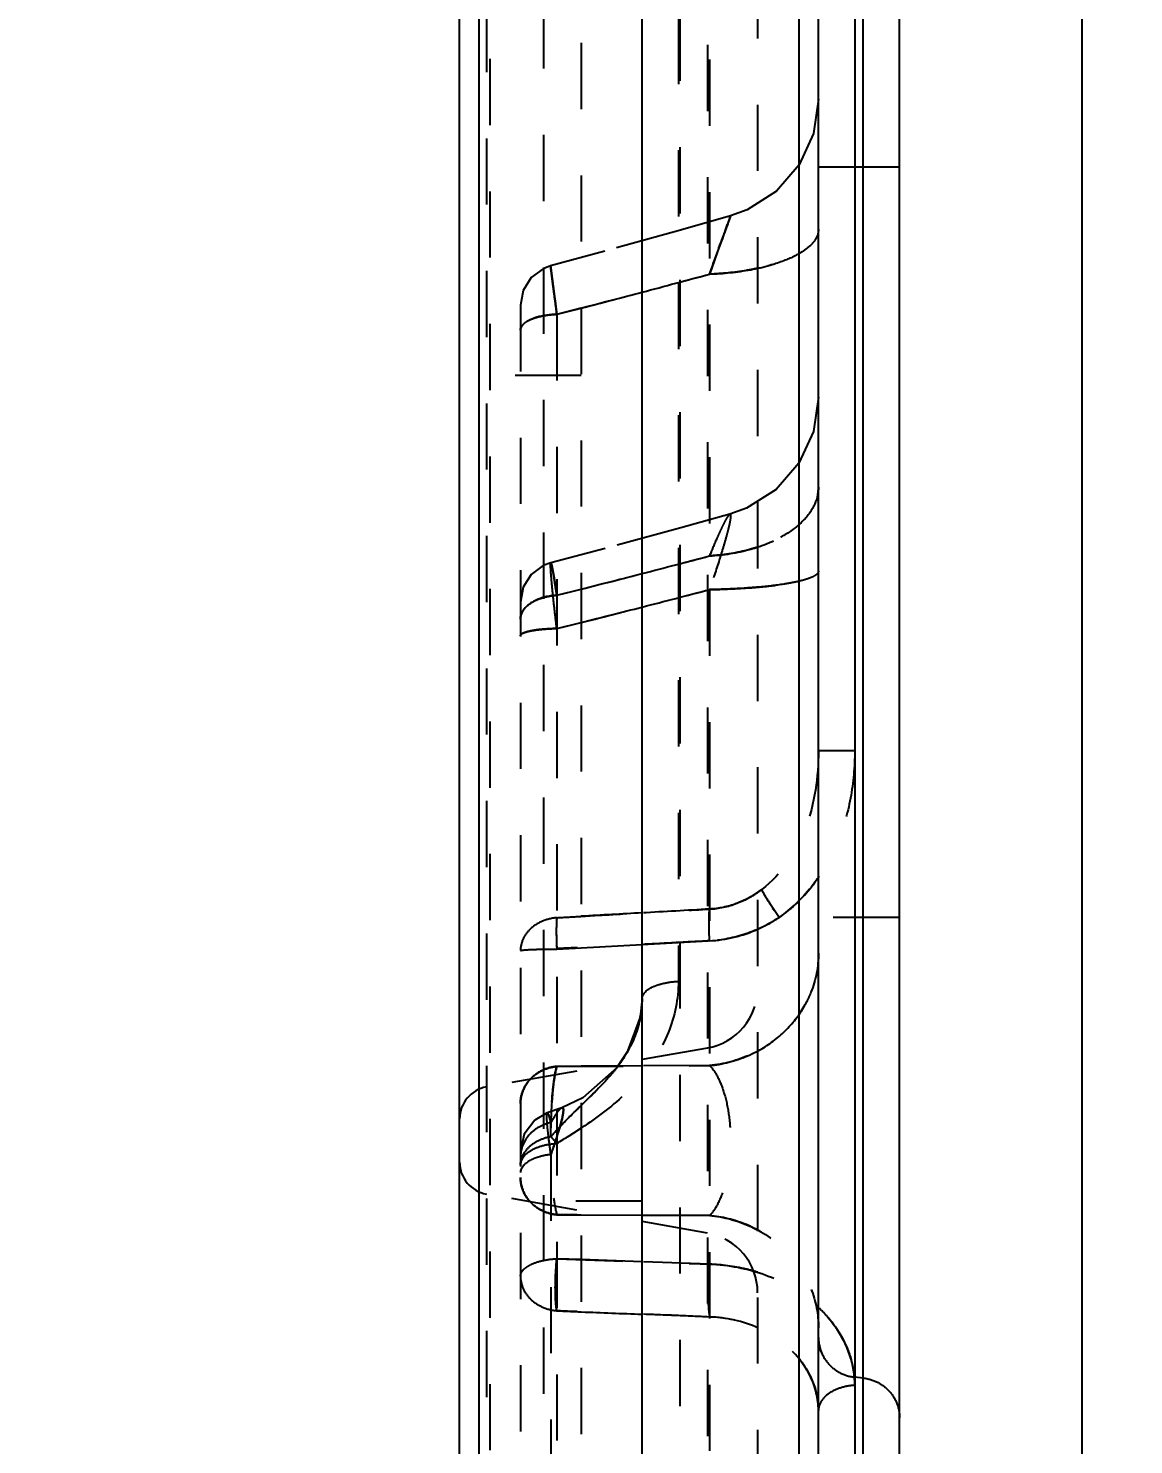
# Model space of a CAD drawing. Header units: millimetres. Extents: x -685 to 1888, y -6001 to 855.
# Drawn here: x 268.79 to 296.05, y -493.42 to -458.5 of the extents above; entities that cross this region are included whole.
import ezdxf

# ---------------------------------------------------------------- set-up
doc = ezdxf.new("R2010")
doc.units = ezdxf.units.MM
doc.header["$LTSCALE"] = 16.335
doc.header["$PDMODE"] = 3
doc.header["$PDSIZE"] = 0.3125
doc.linetypes.add('HIDDEN', pattern=[0.2, 0.1, -0.1])
doc.layers.get('0').update_dxf_attribs({"linetype": 'CONTINUOUS'})
doc.layers.get('Defpoints').update_dxf_attribs({"linetype": 'CONTINUOUS'})
doc.layers.add('DEFAULT_2', color=8, linetype='HIDDEN')
doc.styles.get("Standard").update_dxf_attribs({"font": 'txt', "width": 0.8})
doc.dimstyles.new('mold', dxfattribs={"dimtxt": 8, "dimasz": 5, "dimexe": 0, "dimexo": 0, "dimgap": 0, "dimtad": 1, "dimzin": 1, "dimtxsty": 'Standard', "dimcen": 0, "dimclrd": 4, "dimclre": 4, "dimclrt": 6, "dimazin": 0, "dimtfac": 1, "dimtofl": 0, "dimtmove": 0, "dimatfit": 3, "dimfxl": 0, "dimarcsym": 0})

# ---------------------------------------------------------------- blocks, each defined once
blk = doc.blocks.new('*D75')
at = {"color": 4, "lineweight": -2}
for p, q in [((279.429, -502.715), (279.429, -374.316)), ((289.779, -374.316), (284.429, -374.316)), ((294.779, -502.715), (294.779, -374.316))]:
    blk.add_line(p, q, dxfattribs=at)
at = {"color": 4}
for points in [[(284.429, -373.483), (284.429, -375.15), (279.429, -374.316)], [(289.779, -373.483), (289.779, -375.15), (294.779, -374.316)]]:
    blk.add_solid(points, dxfattribs=at)
at = {"layer": 'Defpoints', "color": 0}
for p in [(279.429, -374.316), (279.429, -502.715), (294.779, -502.715)]:
    blk.add_point(p, dxfattribs=at)
at = {"color": 6, "insert": (282.422, -369.65), "char_height": 8, "attachment_point": 5}
blk.add_mtext('15,35', dxfattribs=at)

msp = doc.modelspace()

# ---------------------------------------------------------------- linework, layer by layer
at = {"color": 7, "linetype": 'Continuous'}
for p, q in [((288.279, -582.221), (288.279, -406.22)), ((279.903, -407.134), (279.903, -582.712)), ((283.929, -582.923), (283.929, -406.923)), ((287.806, -582.72), (287.806, -407.126)), ((279.429, -582.213), (279.429, -407.633)), ((289.384, -540.392), (289.384, -438.454)), ((289.175, -438.993), (289.175, -540.414)), ((290.279, -539.397), (290.279, -439.449)), ((290.279, -461.923), (288.279, -461.923))]:
    msp.add_line(p, q, dxfattribs=at)
at = {"layer": 'DEFAULT_2', "color": 8, "linetype": 'HIDDEN'}
for p, q in [((281.499, -408.858), (281.499, -570.539)), ((284.86, -409.162), (284.86, -580.684)), ((282.429, -409.855), (282.429, -579.99)), ((280.174, -416.785), (280.174, -570.446)), ((285.593, -416.802), (285.593, -570.429)), ((280.09, -418.744), (280.09, -568.487)), ((285.54, -419.704), (285.54, -567.526)), ((286.779, -421.182), (286.779, -566.048)), ((284.825, -432.106), (284.825, -481.997)), ((280.929, -465.328), (280.929, -516.423)), ((281.825, -465.552), (282.43, -465.397)), ((281.825, -465.552), (281.825, -516.622)), ((282.429, -467.058), (279.429, -467.058)), ((286.092, -470.484), (286.092, -470.484)), ((281.677, -471.679), (281.492, -471.747)), ((281.677, -471.679), (281.677, -471.679)), ((281.825, -472.479), (282.43, -472.327)), ((281.825, -473.3), (282.43, -473.15)), ((289.175, -476.317), (288.279, -476.317)), ((290.279, -480.423), (287.309, -480.423)), ((281.825, -481.201), (282.429, -481.169)), ((282.429, -481.169), (283.929, -481.089)), ((283.929, -481.089), (285.593, -481)), ((285.54, -483.642), (280.09, -484.602)), ((281.825, -484.094), (285.593, -484.075)), ((282.43, -484.091), (281.825, -484.094)), ((283.086, -484.088), (282.43, -484.091)), ((283.302, -484.129), (282.467, -484.869)), ((283.3, -484.087), (283.086, -484.088)), ((283.93, -484.083), (283.3, -484.087)), ((283.302, -484.129), (283.305, -484.126)), ((285.593, -484.075), (283.93, -484.083)), ((282.467, -484.869), (281.949, -485.114)), ((281.95, -485.114), (281.591, -485.244)), ((281.679, -485.829), (281.679, -485.48)), ((281.021, -485.766), (280.929, -486.185)), ((281.679, -486.268), (281.679, -516.348)), ((285.54, -488.204), (280.09, -487.244)), ((283.929, -487.417), (280.929, -487.417)), ((285.593, -487.771), (281.825, -487.751)), ((281.825, -487.752), (282.43, -487.755)), ((282.43, -487.755), (283.93, -487.762)), ((283.93, -487.762), (285.593, -487.771)), ((282.429, -488.858), (281.825, -488.837)), ((283.929, -488.911), (282.429, -488.858)), ((285.593, -488.971), (283.929, -488.911)), ((289.384, -491.779), (289.175, -491.757))]:
    msp.add_line(p, q, dxfattribs=at)
for points in [[(288.279, -460.245), (288.157, -461.092), (287.801, -461.87), (287.242, -462.515), (286.521, -462.976), (286.112, -463.128)], [(286.111, -463.128), (284.874, -463.481), (283.006, -464), (281.671, -464.362)], [(281.671, -464.362), (281.492, -464.428), (281.195, -464.649), (280.998, -464.963), (280.929, -465.327)], [(288.279, -467.596), (288.157, -468.445), (287.798, -469.226), (287.233, -469.873), (286.506, -470.333), (286.092, -470.484)], [(286.092, -470.484), (284.887, -470.819), (283.019, -471.325), (281.677, -471.679)], [(281.492, -471.747), (281.195, -471.968), (280.998, -472.282), (280.929, -472.646)], [(283.929, -482.422), (283.884, -482.892), (283.551, -483.761), (283.301, -484.131)], [(283.929, -482.422), (283.89, -482.857), (283.57, -483.728), (283.305, -484.125)], [(281.591, -485.244), (281.28, -485.424), (281.021, -485.766)]]:
    msp.add_lwpolyline(points, dxfattribs=at)
for centre, radius, start, end in [((217.933, -214.744), 258.818, 284.29172, 285.15422), ((220.537, -224.481), 248.739, 284.76506, 285.16167), ((218.126, -215.448), 258.089, 284.42747, 284.77158), ((217.904, -216.176), 264.153, 284.00362, 284.84755), ((220.849, -227.379), 252.57, 284.46309, 284.85313), ((217.162, -213.248), 267.174, 284.13976, 284.47173), ((218.369, -216.473), 264.551, 283.87855, 284.72074), ((221.142, -227.104), 253.563, 284.33683, 284.72512), ((217.903, -214.627), 266.454, 284.01439, 284.34708), ((284.772, -477.013), 4.262, 321.6685, 325.5853), ((285.325, -477.673), 2.582, 304.419, 307.0396), ((285.366, -477.734), 2.508, 295.8968, 304.4479), ((264.567, -177.312), 303.609, 273.25858, 273.37286), ((300.719, -795.33), 315.466, 93.05086, 93.32371), ((285.318, -477.428), 3.596, 293.9952, 303.6161), ((285.279, -482.164), 1.5, 280, 360), ((280.229, -485.39), 0.8, 100, 180), ((280.229, -486.456), 0.8, 180, 260), ((285.279, -489.682), 1.5, 0.2226, 80), ((292.839, -251.433), 238.94, 267.35793, 267.50308), ((291.808, -268.517), 221.828, 267.57691, 267.96459), ((277.177, -672.064), 181.985, 87.34926, 87.87348), ((286.049, -492.398), 3.249, 40.3654, 45.9828), ((285.514, -493.415), 3.142, 65.9477, 88.5519), ((286.204, -492.265), 3.045, 34.8244, 40.3517)]:
    msp.add_arc(centre, radius, start, end, dxfattribs=at)
for points, knots in [([(286.112, -463.128), (286.124, -463.092), (286.017, -463.391), (285.924, -463.64), (285.716, -464.218), (285.593, -464.562)], [0, 0, 0, 0, 0.073469, 0.281035, 1, 1, 1, 1]), ([(285.593, -464.562), (285.716, -464.218), (285.888, -463.739), (286.064, -463.262), (286.112, -463.128)], [0, 0, 0, 0, 0.718957, 1, 1, 1, 1]), ([(285.593, -464.562), (285.933, -464.549), (286.436, -464.498), (287.074, -464.355), (287.492, -464.218), (287.834, -464.052), (288.086, -463.869), (288.242, -463.67), (288.279, -463.524), (288.279, -463.459)], [0, 0, 0, 0, 0.33103, 0.490471, 0.635265, 0.75879, 0.858747, 0.936542, 1, 1, 1, 1]), ([(288.279, -463.459), (288.279, -463.553), (288.22, -463.708), (288.068, -463.876), (287.821, -464.065), (287.392, -464.264), (287.009, -464.369), (286.795, -464.416)], [0, 0, 0, 0, 0.151754, 0.247866, 0.36264, 0.649021, 1, 1, 1, 1]), ([(281.671, -464.362), (281.669, -464.362), (281.673, -464.368), (281.672, -464.374), (281.675, -464.388), (281.677, -464.412), (281.682, -464.448), (281.688, -464.494), (281.698, -464.575), (281.714, -464.698), (281.737, -464.871), (281.763, -465.075), (281.794, -465.306), (281.815, -465.467), (281.825, -465.552)], [0, 0, 0, 0, 0.00438, 0.009853, 0.017514, 0.039387, 0.069852, 0.108683, 0.155652, 0.273059, 0.419596, 0.592272, 0.787375, 1, 1, 1, 1]), ([(281.825, -465.552), (281.805, -465.39), (281.775, -465.16), (281.736, -464.872), (281.714, -464.698), (281.696, -464.56), (281.684, -464.458), (281.674, -464.397), (281.673, -464.368), (281.671, -464.362)], [0, 0, 0, 0, 0.407515, 0.58014, 0.726653, 0.844073, 0.929919, 0.982353, 1, 1, 1, 1]), ([(286.795, -464.416), (286.698, -464.437), (286.301, -464.512), (285.897, -464.55), (285.593, -464.562)], [0, 0, 0, 0, 0.24744, 1, 1, 1, 1]), ([(280.929, -465.943), (280.929, -465.821), (281.123, -465.697), (281.33, -465.626), (281.544, -465.574), (281.712, -465.557), (281.825, -465.552)], [0, 0, 0, 0, 0.359891, 0.506381, 0.667123, 1, 1, 1, 1]), ([(280.996, -465.802), (280.985, -465.813), (280.951, -465.853), (280.929, -465.906), (280.929, -465.943)], [0, 0, 0, 0, 0.293173, 1, 1, 1, 1]), ([(281.825, -465.552), (281.659, -465.559), (281.42, -465.59), (281.144, -465.692), (281.035, -465.762), (280.996, -465.802)], [0, 0, 0, 0, 0.565979, 0.810814, 1, 1, 1, 1]), ([(285.593, -471.51), (285.935, -471.489), (286.446, -471.41), (287.081, -471.189), (287.503, -470.974), (287.846, -470.714), (288.098, -470.426), (288.246, -470.121), (288.279, -469.911), (288.279, -469.812)], [0, 0, 0, 0, 0.298272, 0.445598, 0.58386, 0.708527, 0.818254, 0.914, 1, 1, 1, 1]), ([(288.279, -469.812), (288.279, -469.954), (288.208, -470.265), (287.899, -470.683), (287.412, -471.041), (287.013, -471.212), (286.795, -471.285)], [0, 0, 0, 0, 0.190933, 0.417287, 0.689248, 1, 1, 1, 1]), ([(286.091, -470.485), (286.096, -470.484), (286.11, -470.489), (286.112, -470.518), (286.112, -470.557), (286.103, -470.616), (286.09, -470.691), (286.069, -470.783), (286.043, -470.889), (285.998, -471.059), (285.928, -471.301), (285.791, -471.747), (285.675, -472.097), (285.593, -472.34)], [0, 0, 0, 0, 0.007119, 0.018958, 0.039809, 0.070212, 0.109853, 0.158275, 0.214983, 0.279461, 0.429615, 0.603767, 1, 1, 1, 1]), ([(286.091, -470.485), (286.08, -470.489), (286.054, -470.518), (286.016, -470.574), (285.966, -470.664), (285.906, -470.784), (285.837, -470.931), (285.729, -471.175), (285.648, -471.372), (285.593, -471.51)], [0, 0, 0, 0, 0.032714, 0.093694, 0.183404, 0.300999, 0.444227, 0.610333, 1, 1, 1, 1]), ([(286.795, -471.285), (286.504, -471.382), (286.1, -471.467), (285.694, -471.504), (285.593, -471.51)], [0, 0, 0, 0, 0.753365, 1, 1, 1, 1]), ([(281.825, -473.3), (281.812, -473.191), (281.788, -472.979), (281.752, -472.673), (281.723, -472.397), (281.7, -472.158), (281.685, -471.985), (281.677, -471.872), (281.673, -471.805), (281.671, -471.754), (281.67, -471.714), (281.672, -471.694), (281.674, -471.679), (281.677, -471.679)], [0, 0, 0, 0, 0.202621, 0.393219, 0.565353, 0.714062, 0.834969, 0.883861, 0.924471, 0.956491, 0.979762, 0.994181, 1, 1, 1, 1]), ([(281.825, -472.479), (281.809, -472.366), (281.785, -472.208), (281.752, -472.011), (281.731, -471.895), (281.714, -471.806), (281.7, -471.735), (281.689, -471.704), (281.682, -471.677), (281.677, -471.679)], [0, 0, 0, 0, 0.417907, 0.590496, 0.734832, 0.849141, 0.931873, 0.981991, 1, 1, 1, 1]), ([(281.677, -471.679), (281.682, -471.678), (281.689, -471.704), (281.7, -471.735), (281.714, -471.806), (281.731, -471.895), (281.752, -472.011), (281.785, -472.208), (281.809, -472.366), (281.825, -472.479)], [0, 0, 0, 0, 0.018213, 0.068502, 0.151331, 0.265668, 0.409961, 0.582441, 1, 1, 1, 1]), ([(285.593, -472.34), (285.931, -472.334), (286.43, -472.314), (287.069, -472.256), (287.483, -472.2), (287.821, -472.133), (288.044, -472.07), (288.172, -472.011), (288.241, -471.966), (288.279, -471.918), (288.279, -471.888)], [0, 0, 0, 0, 0.365327, 0.538435, 0.69198, 0.817023, 0.909202, 0.942381, 0.967643, 1, 1, 1, 1]), ([(288.279, -471.888), (288.279, -471.935), (288.191, -472.005), (288.06, -472.061), (287.889, -472.115), (287.673, -472.164), (287.304, -472.228), (287.006, -472.261), (286.795, -472.28)], [0, 0, 0, 0, 0.090328, 0.172957, 0.285681, 0.427556, 0.596642, 1, 1, 1, 1]), ([(286.795, -472.28), (286.697, -472.289), (286.297, -472.32), (285.896, -472.335), (285.593, -472.34)], [0, 0, 0, 0, 0.245452, 1, 1, 1, 1]), ([(280.929, -473.066), (280.929, -472.994), (280.985, -472.831), (281.194, -472.646), (281.488, -472.523), (281.711, -472.486), (281.825, -472.479)], [0, 0, 0, 0, 0.184403, 0.419658, 0.70387, 1, 1, 1, 1]), ([(281.825, -472.479), (281.657, -472.489), (281.349, -472.551), (281.074, -472.735), (280.996, -472.854)], [0, 0, 0, 0, 0.542367, 1, 1, 1, 1]), ([(280.996, -472.854), (280.985, -472.871), (280.948, -472.936), (280.929, -473.011), (280.929, -473.066)], [0, 0, 0, 0, 0.272906, 1, 1, 1, 1]), ([(280.929, -473.476), (280.929, -473.465), (280.948, -473.437), (281, -473.409), (281.082, -473.38), (281.247, -473.343), (281.498, -473.313), (281.712, -473.302), (281.825, -473.3)], [0, 0, 0, 0, 0.03619, 0.096383, 0.189168, 0.313916, 0.638093, 1, 1, 1, 1]), ([(280.996, -473.413), (280.986, -473.418), (280.959, -473.431), (280.929, -473.456), (280.929, -473.476)], [0, 0, 0, 0, 0.3606, 1, 1, 1, 1]), ([(281.825, -473.3), (281.669, -473.303), (281.445, -473.316), (281.177, -473.357), (281.064, -473.386), (281.019, -473.403)], [0, 0, 0, 0, 0.575337, 0.820036, 1, 1, 1, 1]), ([(288.279, -476.317), (288.279, -476.963), (288.102, -478.235), (287.373, -479.362), (286.88, -479.734)], [0, 0, 0, 0, 0.511254, 1, 1, 1, 1]), ([(289.175, -476.317), (289.175, -476.708), (289.107, -477.49), (288.776, -478.621), (288.194, -479.646), (287.627, -480.201), (287.309, -480.423)], [0, 0, 0, 0, 0.250529, 0.500835, 0.750734, 1, 1, 1, 1]), ([(285.593, -480.217), (285.822, -480.206), (286.284, -480.105), (286.694, -479.875), (286.88, -479.734)], [0, 0, 0, 0, 0.495559, 1, 1, 1, 1]), ([(287.309, -480.423), (287.22, -480.294), (287.071, -480.068), (286.931, -479.836), (286.88, -479.734)], [0, 0, 0, 0, 0.578595, 1, 1, 1, 1]), ([(287.309, -480.423), (287.217, -480.291), (287.068, -480.065), (286.929, -479.832), (286.88, -479.734)], [0, 0, 0, 0, 0.594461, 1, 1, 1, 1]), ([(286.461, -479.991), (286.393, -480.024), (286.117, -480.142), (285.817, -480.206), (285.593, -480.217)], [0, 0, 0, 0, 0.252475, 1, 1, 1, 1]), ([(281.825, -480.43), (281.705, -480.44), (281.474, -480.495), (281.179, -480.675), (280.978, -480.933), (280.929, -481.141), (280.929, -481.241)], [0, 0, 0, 0, 0.272925, 0.531865, 0.772503, 1, 1, 1, 1]), ([(281.825, -480.43), (281.815, -480.541), (281.81, -480.795), (281.817, -481.049), (281.824, -481.191)], [0, 0, 0, 0, 0.437829, 1, 1, 1, 1]), ([(281.825, -480.43), (281.815, -480.542), (281.81, -480.8), (281.817, -481.057), (281.825, -481.201)], [0, 0, 0, 0, 0.437816, 1, 1, 1, 1]), ([(281.825, -480.43), (282.139, -480.412), (282.924, -480.365), (284.18, -480.3), (285.122, -480.243), (285.593, -480.217)], [0, 0, 0, 0, 0.250052, 0.624952, 1, 1, 1, 1]), ([(285.593, -481), (285.585, -480.853), (285.578, -480.592), (285.583, -480.33), (285.593, -480.217)], [0, 0, 0, 0, 0.565148, 1, 1, 1, 1]), ([(285.593, -481), (285.585, -480.853), (285.578, -480.592), (285.583, -480.33), (285.593, -480.217)], [0, 0, 0, 0, 0.565144, 1, 1, 1, 1]), ([(287.309, -480.423), (287.055, -480.592), (286.503, -480.867), (285.897, -480.984), (285.593, -481)], [0, 0, 0, 0, 0.500276, 1, 1, 1, 1]), ([(285.593, -481), (285.279, -481.017), (284.651, -481.049), (283.709, -481.103), (282.767, -481.15), (282.138, -481.174), (281.824, -481.191)], [0, 0, 0, 0, 0.250003, 0.500011, 0.750007, 1, 1, 1, 1]), ([(280.929, -481.241), (280.929, -481.239), (280.937, -481.236), (280.948, -481.233), (280.97, -481.23), (281.013, -481.225), (281.086, -481.219), (281.194, -481.213), (281.327, -481.209), (281.54, -481.203), (281.708, -481.202), (281.825, -481.201)], [0, 0, 0, 0, 0.006228, 0.020794, 0.044263, 0.076611, 0.16707, 0.289047, 0.43866, 0.611035, 1, 1, 1, 1]), ([(288.279, -481.302), (288.279, -481.63), (288.181, -482.142), (287.861, -482.753), (287.406, -483.326), (286.649, -483.853), (285.941, -484.041), (285.593, -484.075)], [0, 0, 0, 0, 0.233377, 0.359368, 0.489163, 0.750773, 1, 1, 1, 1]), ([(286.794, -483.708), (287.022, -483.584), (287.446, -483.279), (287.927, -482.68), (288.217, -482.003), (288.279, -481.53), (288.279, -481.302)], [0, 0, 0, 0, 0.262992, 0.522158, 0.76954, 1, 1, 1, 1]), ([(284.825, -481.997), (284.825, -482.428), (284.644, -483.304), (283.926, -484.425), (282.936, -485.301), (282.197, -485.771), (281.825, -485.993)], [0, 0, 0, 0, 0.247129, 0.498258, 0.751215, 1, 1, 1, 1]), ([(283.929, -482.422), (283.93, -482.294), (284.118, -482.157), (284.33, -482.078), (284.544, -482.022), (284.712, -482.003), (284.825, -481.998)], [0, 0, 0, 0, 0.369397, 0.514625, 0.673111, 1, 1, 1, 1]), ([(283.929, -482.422), (283.93, -482.294), (284.118, -482.157), (284.33, -482.078), (284.544, -482.022), (284.712, -482.003), (284.825, -481.998)], [0, 0, 0, 0, 0.369418, 0.514647, 0.67313, 1, 1, 1, 1]), ([(283.929, -482.423), (283.929, -482.733), (283.809, -483.353), (283.488, -483.889), (283.301, -484.13)], [0, 0, 0, 0, 0.503201, 1, 1, 1, 1]), ([(283.305, -484.125), (283.491, -483.884), (283.81, -483.35), (283.929, -482.731), (283.929, -482.423)], [0, 0, 0, 0, 0.496556, 1, 1, 1, 1]), ([(285.593, -484.075), (285.694, -484.065), (286.11, -484.004), (286.515, -483.861), (286.794, -483.708)], [0, 0, 0, 0, 0.241041, 1, 1, 1, 1]), ([(281.825, -484.094), (281.709, -484.106), (281.473, -484.167), (281.172, -484.374), (280.974, -484.672), (280.929, -484.901), (280.929, -485.009)], [0, 0, 0, 0, 0.250698, 0.513118, 0.767484, 1, 1, 1, 1]), ([(280.929, -485.009), (280.929, -484.901), (280.974, -484.672), (281.173, -484.374), (281.473, -484.168), (281.709, -484.106), (281.825, -484.095)], [0, 0, 0, 0, 0.232517, 0.486882, 0.749301, 1, 1, 1, 1]), ([(281.825, -484.094), (281.797, -484.194), (281.751, -484.439), (281.687, -485.049), (281.659, -485.923), (281.686, -486.797), (281.751, -487.407), (281.797, -487.651), (281.825, -487.751)], [0, 0, 0, 0, 0.084602, 0.20261, 0.500009, 0.797401, 0.915407, 1, 1, 1, 1]), ([(281.679, -485.829), (281.808, -485.674), (282.153, -485.321), (282.715, -484.778), (283.124, -484.359), (283.302, -484.129)], [0, 0, 0, 0, 0.256314, 0.628306, 1, 1, 1, 1]), ([(281.702, -484.973), (281.714, -484.8), (281.741, -484.505), (281.793, -484.212), (281.825, -484.094)], [0, 0, 0, 0, 0.58716, 1, 1, 1, 1]), ([(283.3, -484.131), (283.235, -484.215), (282.963, -484.538), (282.658, -484.831), (282.432, -485.051)], [0, 0, 0, 0, 0.252127, 1, 1, 1, 1]), ([(285.593, -484.075), (285.678, -484.159), (285.828, -484.394), (285.986, -484.822), (286.087, -485.347), (286.125, -485.923), (286.087, -486.499), (285.986, -487.024), (285.828, -487.452), (285.678, -487.687), (285.593, -487.771)], [0, 0, 0, 0, 0.091864, 0.209456, 0.348884, 0.500014, 0.651139, 0.790561, 0.908155, 1, 1, 1, 1]), ([(281.679, -486.268), (281.661, -486.129), (281.634, -485.932), (281.605, -485.686), (281.59, -485.537), (281.582, -485.42), (281.578, -485.329), (281.581, -485.279), (281.584, -485.246), (281.591, -485.244)], [0, 0, 0, 0, 0.406726, 0.577546, 0.722184, 0.838222, 0.923661, 0.977421, 1, 1, 1, 1]), ([(281.591, -485.244), (281.597, -485.241), (281.614, -485.268), (281.629, -485.306), (281.655, -485.385), (281.671, -485.445), (281.679, -485.48)], [0, 0, 0, 0, 0.073633, 0.263327, 0.574092, 1, 1, 1, 1]), ([(281.616, -485.275), (281.612, -485.266), (281.608, -485.255), (281.595, -485.242), (281.591, -485.244)], [0, 0, 0, 0, 0.701909, 1, 1, 1, 1]), ([(281.679, -485.48), (281.674, -485.457), (281.655, -485.388), (281.636, -485.319), (281.616, -485.275)], [0, 0, 0, 0, 0.328083, 1, 1, 1, 1]), ([(281.679, -486.268), (281.708, -486.189), (281.762, -486.037), (281.834, -485.815), (281.895, -485.613), (281.943, -485.438), (281.972, -485.312), (281.984, -485.23), (281.988, -485.184), (281.987, -485.15), (281.982, -485.125), (281.967, -485.11), (281.955, -485.112), (281.949, -485.114)], [0, 0, 0, 0, 0.204701, 0.396877, 0.571189, 0.721792, 0.841903, 0.888545, 0.92576, 0.953678, 0.972945, 0.986097, 1, 1, 1, 1]), ([(281.679, -485.48), (281.707, -485.433), (281.759, -485.348), (281.831, -485.236), (281.891, -485.16), (281.93, -485.121), (281.949, -485.115)], [0, 0, 0, 0, 0.358686, 0.652191, 0.868689, 1, 1, 1, 1]), ([(281.77, -485.332), (281.763, -485.344), (281.732, -485.393), (281.702, -485.442), (281.679, -485.48)], [0, 0, 0, 0, 0.232807, 1, 1, 1, 1]), ([(281.965, -485.336), (281.936, -485.474), (281.844, -485.787), (281.743, -486.095), (281.679, -486.268)], [0, 0, 0, 0, 0.434627, 1, 1, 1, 1]), ([(281.949, -485.115), (281.954, -485.113), (281.964, -485.111), (281.978, -485.119), (281.985, -485.137), (281.989, -485.175), (281.983, -485.243), (281.973, -485.302), (281.965, -485.336)], [0, 0, 0, 0, 0.059851, 0.112504, 0.181372, 0.279401, 0.573866, 1, 1, 1, 1]), ([(281.679, -485.48), (281.577, -485.503), (281.379, -485.581), (281.056, -485.824), (280.929, -486.129), (280.929, -486.319)], [0, 0, 0, 0, 0.261422, 0.524615, 1, 1, 1, 1]), ([(281.679, -485.829), (281.579, -485.847), (281.385, -485.91), (281.135, -486.065), (280.972, -486.282), (280.929, -486.449), (280.929, -486.527)], [0, 0, 0, 0, 0.27866, 0.547598, 0.787893, 1, 1, 1, 1]), ([(280.929, -486.527), (280.929, -486.459), (280.99, -486.307), (281.197, -486.145), (281.485, -486.033), (281.707, -486), (281.825, -485.993)], [0, 0, 0, 0, 0.181212, 0.406601, 0.684997, 1, 1, 1, 1]), ([(281.825, -485.993), (281.813, -485.978), (281.766, -485.922), (281.717, -485.867), (281.679, -485.829)], [0, 0, 0, 0, 0.260096, 1, 1, 1, 1]), ([(280.929, -486.527), (280.929, -486.502), (280.938, -486.394), (280.981, -486.29), (281.026, -486.221)], [0, 0, 0, 0, 0.235156, 1, 1, 1, 1]), ([(281.679, -486.268), (281.581, -486.279), (281.436, -486.308), (281.256, -486.371), (281.073, -486.457), (280.929, -486.596), (280.929, -486.712)], [0, 0, 0, 0, 0.325118, 0.478649, 0.6182, 1, 1, 1, 1]), ([(280.996, -486.335), (280.985, -486.35), (280.949, -486.408), (280.929, -486.477), (280.929, -486.527)], [0, 0, 0, 0, 0.267569, 1, 1, 1, 1]), ([(280.988, -486.56), (280.978, -486.572), (280.948, -486.618), (280.929, -486.673), (280.929, -486.713)], [0, 0, 0, 0, 0.278793, 1, 1, 1, 1]), ([(280.929, -486.837), (280.929, -486.945), (280.974, -487.174), (281.173, -487.471), (281.473, -487.678), (281.709, -487.74), (281.825, -487.751)], [0, 0, 0, 0, 0.232517, 0.486882, 0.749301, 1, 1, 1, 1]), ([(280.996, -487.167), (280.985, -487.14), (280.946, -487.034), (280.929, -486.921), (280.929, -486.837)], [0, 0, 0, 0, 0.261022, 1, 1, 1, 1]), ([(281.186, -487.452), (281.166, -487.431), (281.09, -487.346), (281.029, -487.246), (280.996, -487.167)], [0, 0, 0, 0, 0.255681, 1, 1, 1, 1]), ([(281.825, -487.752), (281.709, -487.74), (281.473, -487.679), (281.272, -487.54), (281.186, -487.452)], [0, 0, 0, 0, 0.488578, 1, 1, 1, 1]), ([(285.593, -487.771), (285.941, -487.805), (286.649, -487.993), (287.406, -488.52), (287.861, -489.093), (288.181, -489.704), (288.279, -490.216), (288.279, -490.543)], [0, 0, 0, 0, 0.249226, 0.510836, 0.640631, 0.766623, 1, 1, 1, 1]), ([(286.795, -488.138), (286.7, -488.086), (286.32, -487.904), (285.903, -487.801), (285.593, -487.771)], [0, 0, 0, 0, 0.258804, 1, 1, 1, 1]), ([(280.929, -489.271), (280.929, -489.215), (280.976, -489.123), (281.08, -489.037), (281.237, -488.947), (281.489, -488.869), (281.708, -488.842), (281.825, -488.837)], [0, 0, 0, 0, 0.16006, 0.261899, 0.38124, 0.668306, 1, 1, 1, 1]), ([(281.825, -490.119), (281.81, -490.038), (281.794, -489.847), (281.783, -489.42), (281.8, -489.073), (281.825, -488.837)], [0, 0, 0, 0, 0.192064, 0.445053, 1, 1, 1, 1]), ([(281.825, -490.119), (281.811, -490.038), (281.794, -489.848), (281.783, -489.42), (281.8, -489.073), (281.825, -488.837)], [0, 0, 0, 0, 0.192042, 0.444958, 1, 1, 1, 1]), ([(285.593, -488.97), (285.567, -489.211), (285.549, -489.567), (285.56, -490.002), (285.578, -490.195), (285.593, -490.274)], [0, 0, 0, 0, 0.555693, 0.817231, 1, 1, 1, 1]), ([(285.593, -488.97), (286.057, -488.987), (286.967, -489.157), (288.142, -489.809), (288.84, -490.637), (289.126, -491.385), (289.175, -491.77), (289.175, -491.958)], [0, 0, 0, 0, 0.272801, 0.533227, 0.775238, 0.889548, 1, 1, 1, 1]), ([(286.78, -489.172), (286.685, -489.142), (286.297, -489.035), (285.895, -488.981), (285.593, -488.97)], [0, 0, 0, 0, 0.247922, 1, 1, 1, 1]), ([(280.929, -489.271), (280.929, -489.375), (280.977, -489.591), (281.177, -489.861), (281.472, -490.05), (281.705, -490.108), (281.825, -490.119)], [0, 0, 0, 0, 0.232432, 0.475017, 0.731955, 1, 1, 1, 1]), ([(285.593, -490.274), (285.279, -490.259), (284.494, -490.224), (283.238, -490.181), (282.296, -490.14), (281.825, -490.119)], [0, 0, 0, 0, 0.250158, 0.624882, 1, 1, 1, 1]), ([(288.279, -492.578), (288.279, -492.29), (288.125, -491.684), (287.524, -490.932), (286.638, -490.419), (285.946, -490.282), (285.593, -490.274)], [0, 0, 0, 0, 0.222837, 0.465545, 0.726352, 1, 1, 1, 1]), ([(289.175, -491.958), (289.175, -491.71), (289.089, -491.199), (288.852, -490.74), (288.704, -490.527)], [0, 0, 0, 0, 0.487901, 1, 1, 1, 1]), ([(288.279, -490.778), (288.279, -490.898), (288.325, -491.14), (288.52, -491.453), (288.816, -491.676), (289.054, -491.745), (289.175, -491.757)], [0, 0, 0, 0, 0.248348, 0.49762, 0.748257, 1, 1, 1, 1]), ([(287.78, -491.28), (287.936, -491.467), (288.185, -491.877), (288.279, -492.351), (288.279, -492.578)], [0, 0, 0, 0, 0.516653, 1, 1, 1, 1]), ([(289.175, -491.958), (289.06, -491.965), (288.835, -492.004), (288.54, -492.137), (288.332, -492.334), (288.279, -492.504), (288.279, -492.578)], [0, 0, 0, 0, 0.292291, 0.574018, 0.810622, 1, 1, 1, 1]), ([(289.384, -491.779), (289.505, -491.792), (289.743, -491.861), (290.039, -492.084), (290.234, -492.397), (290.279, -492.639), (290.279, -492.758)], [0, 0, 0, 0, 0.251743, 0.50238, 0.751652, 1, 1, 1, 1])]:
    msp.add_open_spline(points, degree=3, knots=knots, dxfattribs=at)
for points in [[(281.019, -473.403), (281.011, -473.406), (281.004, -473.409), (280.996, -473.413)], [(287.309, -480.423), (287.613, -480.211), (287.886, -479.948), (288.116, -479.657)], [(285.593, -480.217), (285.038, -480.248), (284.484, -480.282), (283.929, -480.311)], [(285.593, -481), (286, -480.979), (286.408, -480.879), (286.78, -480.714)], [(282.163, -485.312), (282.082, -485.393), (282.002, -485.474), (281.924, -485.557)], [(282.432, -485.051), (282.342, -485.137), (282.252, -485.224), (282.163, -485.312)], [(281.924, -485.557), (281.84, -485.645), (281.758, -485.736), (281.679, -485.829)], [(281.825, -485.993), (282.03, -485.87), (282.233, -485.745), (282.433, -485.613)], [(280.941, -486.191), (280.934, -486.233), (280.929, -486.276), (280.929, -486.319)], [(281.026, -486.517), (281.012, -486.531), (280.999, -486.545), (280.988, -486.56)], [(281.825, -488.837), (283.081, -488.882), (284.337, -488.926), (285.593, -488.97)], [(288.346, -491.131), (288.302, -491.019), (288.279, -490.898), (288.279, -490.778)]]:
    msp.add_open_spline(points, degree=3, dxfattribs=at)

# ---------------------------------------------------------------- dimensions: what is measured, and where the dimension line sits
dim = msp.add_linear_dim(base=(279.429, -374.316), p1=(294.779, -502.715), p2=(279.429, -502.715), dimstyle='mold')
dim.commit()
dim.dimension.update_dxf_attribs({"geometry": '*D75', "text_midpoint": (282.422, -374.316), "dimtype": 160})

doc.saveas('drawing.dxf')
